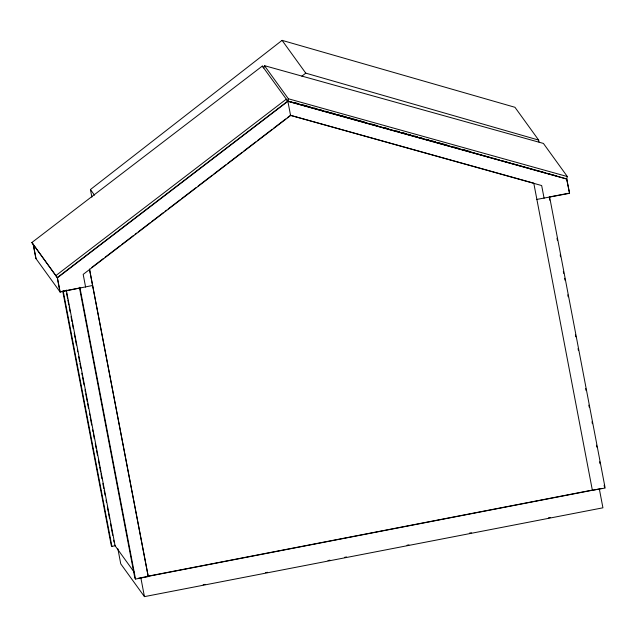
<?xml version="1.0" encoding="UTF-8"?>
<svg xmlns="http://www.w3.org/2000/svg" width="637" height="637" viewBox="0 0 637 637"><rect width="100%" height="100%" fill="white"/><g stroke="black" fill="none" stroke-linecap="round" stroke-linejoin="round"><path stroke-width="0.96" d="M536.76 199.429L569.566 193.33L566.683 178.893L567.344 176.553L543.417 143.429L264.451 65.659L263.79 67.992L262.317 66.073L31.85 242.538L57.258 277.589L59.966 291.802L80.724 287.781M264.451 65.659L288.386 98.783L287.725 101.116L57.258 277.589M91.879 197.12L90.43 189.539L282.08 40.362L514.951 107.287L538.639 140.076L539.006 141.971M301.858 76.193L305.768 73.144L538.639 140.076M55.785 275.662L286.252 99.197L287.725 101.116L566.683 178.893L569.566 193.33M92.604 285.48L60.133 292.025L57.426 277.82L287.884 101.347L566.85 179.116M91.688 267.508L103.52 258.455M105.097 257.244L120.082 245.771M121.659 244.56L133.491 235.507M135.068 234.297L136.644 233.086M138.221 231.884L150.053 222.823M151.63 221.612L163.462 212.559M165.039 211.349L166.615 210.138M168.192 208.936L180.024 199.875M181.601 198.664L195.798 187.796M198.163 185.988L212.36 175.119M213.936 173.909L225.761 164.848M227.337 163.645L242.323 152.171M243.899 150.961L255.732 141.9M257.308 140.697L272.294 129.223M273.87 128.013L285.702 118.952M287.279 117.749L290.432 115.329L533.838 183.185M549.198 197.016L568.451 193.282M62.848 291.682L111.26 545.471L111.913 546.379L115.098 545.758L66.32 290.026M146.661 576.437L591.486 490.251M138.54 578.205L601.798 488.452M79.378 287.263L134.861 578.133L135.522 579.049L148.254 576.581L89.499 269.188L148.254 576.581M592.251 490.299L605.15 488.061L549.659 197.183M203.155 584.742L205.106 584.368M265.573 572.647L267.524 572.273M327.999 560.552L329.95 560.178M344.585 557.343L346.536 556.961M407.003 545.248L408.954 544.874M469.429 533.153L471.38 532.779M548.433 517.849L550.384 517.467M117.885 548.791L120.751 563.856L144.44 596.638L602.928 507.808L599.337 488.977M288.386 98.783L567.344 176.553M293.976 102.366L298.761 103.696M302.591 104.763L310.259 106.905M314.089 107.971L316.963 108.768M318.874 109.301L321.749 110.105M325.579 111.172L328.453 111.977M330.364 112.51L335.158 113.84M337.069 114.373L339.943 115.178M341.862 115.711L346.647 117.049M348.566 117.582L351.441 118.378M353.352 118.912L358.137 120.25M360.056 120.783L364.842 122.121M371.546 123.992L376.34 125.322M384.955 127.726L387.829 128.531M396.453 130.927L399.319 131.732M403.157 132.799L406.024 133.603M407.943 134.136L410.817 134.933M414.647 136L417.522 136.804M419.433 137.337L422.307 138.141M426.137 139.208L429.012 140.005M430.931 140.546L435.716 141.876M437.635 142.409L440.501 143.214M442.42 143.747L447.206 145.085M453.91 146.948L458.704 148.286M462.534 149.353L470.194 151.487M287.598 100.949L296.221 103.353M298.132 103.887L307.711 106.554M309.63 107.088L319.201 109.763M321.12 110.297L330.699 112.964M332.61 113.497L344.107 116.698M346.018 117.232L355.597 119.907M357.516 120.441L362.302 121.771M364.213 122.312L373.792 124.979M375.711 125.513L385.289 128.18M387.2 128.714L396.779 131.389M398.69 131.923L421.678 138.325M423.597 138.858L433.168 141.533M435.087 142.067L444.666 144.734M446.577 145.268L456.156 147.943M458.075 148.477L467.646 151.144M469.565 151.678L479.143 154.345M481.054 154.879L490.633 157.554M492.552 158.087L499.257 159.951M501.168 160.484L510.747 163.16M512.658 163.693L522.236 166.361M524.155 166.894L533.734 169.569M535.645 170.103L545.224 172.77M547.135 173.304L556.714 175.971M31.85 242.538L33.323 244.465L36.038 258.678M533.822 183.368L592.418 490.53M282.08 40.362L305.768 73.144M262.317 66.073L287.884 101.347L290.599 115.56L83.184 274.38L85.605 287.096M290.432 115.329L541.665 185.55L544.094 198.266M90.43 189.539L94.475 195.137M57.426 277.82L33.164 244.234L35.871 258.447L60.133 292.025M114.604 545.081L133.985 571.891M549.381 198.226L549.747 200.177M557.009 238.246L557.383 240.197M560.178 254.84L560.552 256.791M563.339 271.434L563.713 273.384M564.645 278.265L565.019 280.216M567.814 294.859L568.18 296.81M575.442 334.879L575.816 336.83M578.054 348.543L578.428 350.493M585.69 388.562L586.056 390.513M588.851 405.156L589.225 407.107M592.02 421.75L592.386 423.701M596.487 445.175L596.861 447.126M599.648 461.769L600.022 463.72M604.123 485.195L604.489 487.146M140.849 577.807L144.44 596.638M80.031 288.171L135.522 579.049M66.566 293.227L67.498 298.124M67.864 300.059L68.804 304.964M69.17 306.891L70.102 311.796M71.033 316.653L71.965 321.558M72.339 323.492L73.271 328.389M74.195 333.255L75.134 338.143M75.5 340.086L76.432 344.983M77.364 349.848L77.738 351.815M78.669 356.68L79.601 361.577M79.967 363.512L80.907 368.409M81.831 373.274L82.205 375.241M82.579 377.176L84.068 385.003M85 389.868L85.374 391.835M85.74 393.77L87.237 401.597M87.603 403.532L88.535 408.428M89.467 413.294L89.841 415.26M90.215 417.203L91.704 425.022M92.636 429.887L93.01 431.854M93.376 433.797L94.308 438.686M95.239 443.559L96.171 448.448M96.545 450.391L97.477 455.28M98.409 460.153L99.34 465.042M99.706 466.985L100.638 471.874M101.012 473.817L101.944 478.706M102.875 483.579L103.807 488.468M104.181 490.41L105.113 495.299M106.045 500.172L106.411 502.131M107.342 507.004L108.274 511.893M108.648 513.844L109.58 518.725M110.512 523.606L112.741 535.319M113.673 540.2L114.047 542.151M63.135 290.639L111.913 546.379"/></g></svg>
